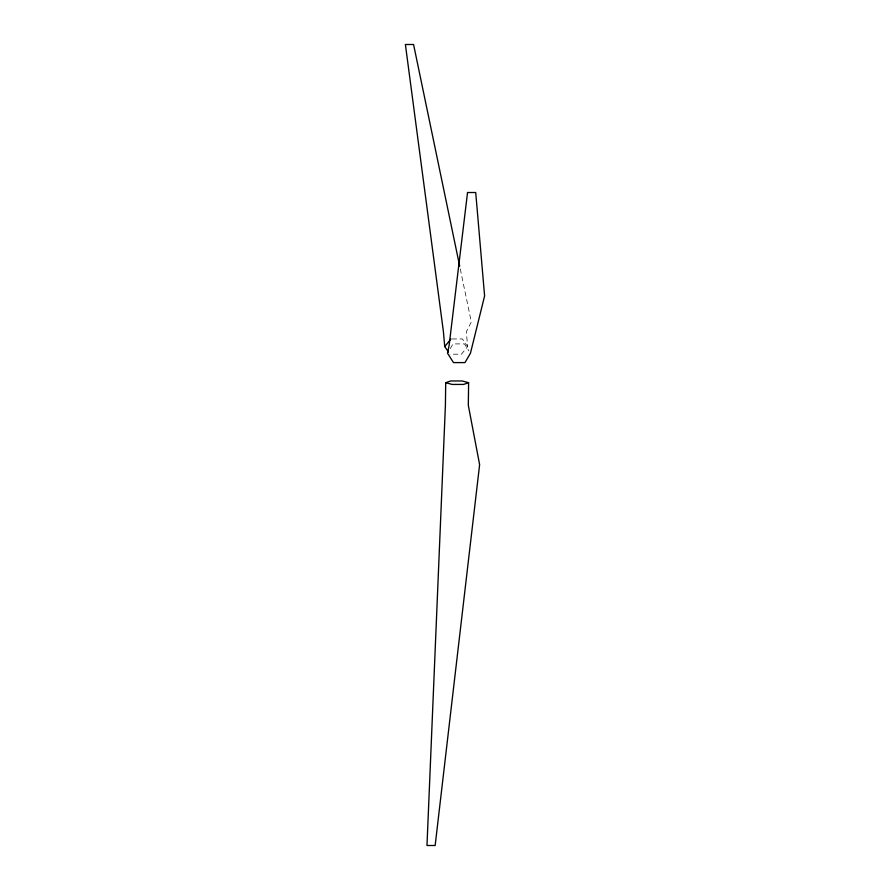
<?xml version="1.0" encoding="UTF-8"?>
<svg xmlns="http://www.w3.org/2000/svg" width="890" height="890" viewBox="0 0 890 890"><rect width="100%" height="100%" fill="white"/><g stroke="black" fill="none" stroke-linecap="round" stroke-linejoin="round"><path stroke-width="0.67" stroke-dasharray="4.45 3.34" d="M450.273 348.58L453.01 343.907L464.458 343.907L468.941 350.916M460.264 268.902L471.3 321.935L466.338 331.814L467.639 346.577L461.443 354.198L449.984 354.198M452.209 338.957L462.388 338.957L467.639 346.577"/><path stroke-width="1.33" d="M445.701 382.7L445.412 405.317L426.978 845.5L435.154 845.5L479.621 464.647L468.318 405.317L468.607 382.7L462.155 380.964L450.707 380.964L445.701 382.7L452.153 384.424L463.612 384.424L468.607 382.7M448.482 352.017L444.733 346.577L450.93 338.957M459.696 266.177L413.572 44.5L405.395 44.5L443.431 331.814L444.733 346.577M467.539 192.518L449.127 345.398L447.536 353.252L453.511 362.597L464.969 362.597L470.443 353.252L484.605 295.936L475.716 192.518L467.539 192.518"/></g></svg>
